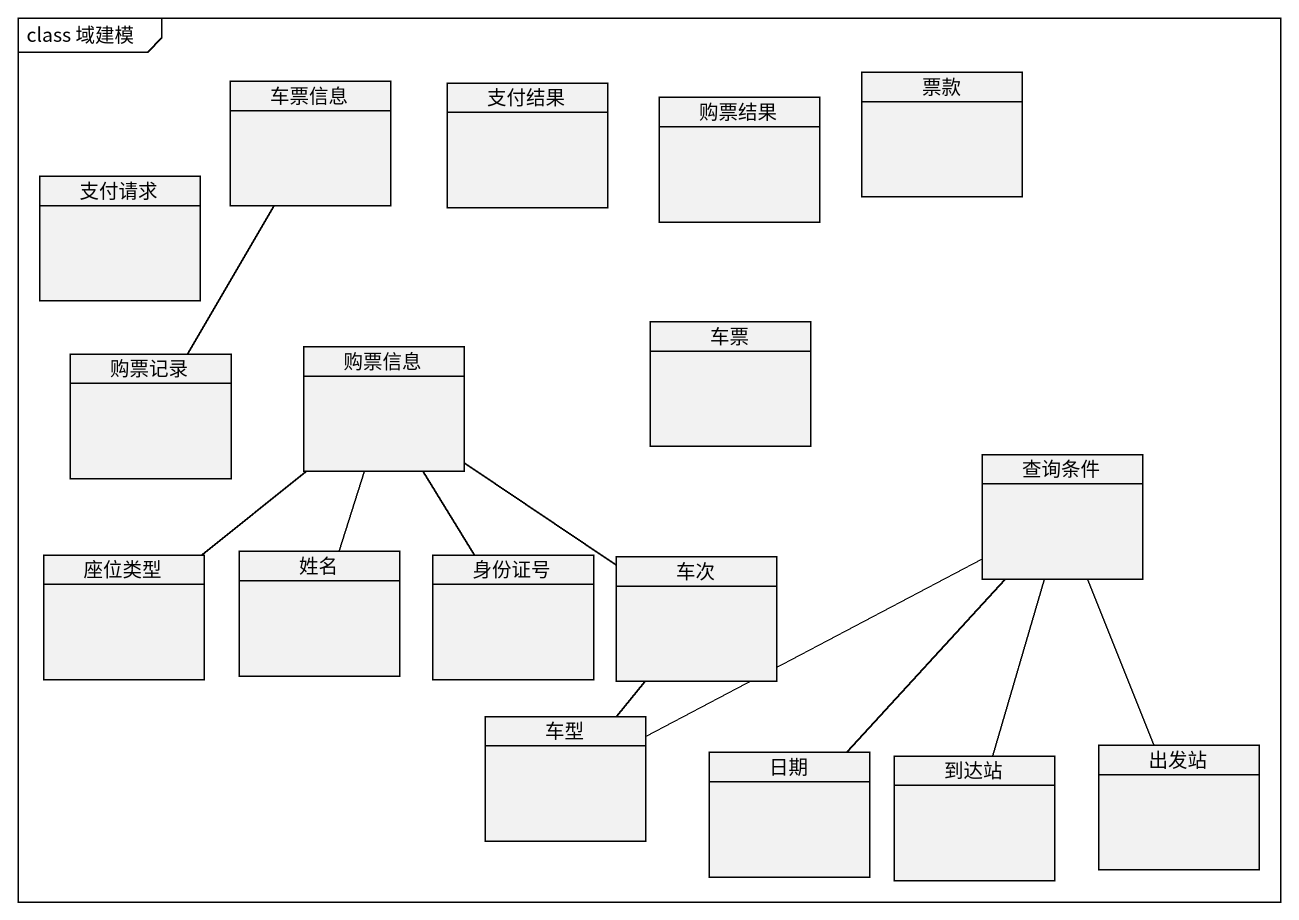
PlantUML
@startuml
mainframe class 域建模
hide circle
hide empty members
class 车票信息
class 支付结果
class 票款
class 购票结果
class 支付请求
class 车票
class 购票记录
class 购票信息
class 查询条件
class 座位类型
class 姓名
class 身份证号
class 车次
class 车型
class 日期
class 到达站
class 出发站
购票记录 -up- 车票信息
查询条件 -left- 车型
查询条件 -- 日期
查询条件 -- 到达站
查询条件 -- 出发站
座位类型 -up- 购票信息
姓名 -up- 购票信息
身份证号 -up- 购票信息
车次 -up- 购票信息
车型 -up- 车次
@enduml
